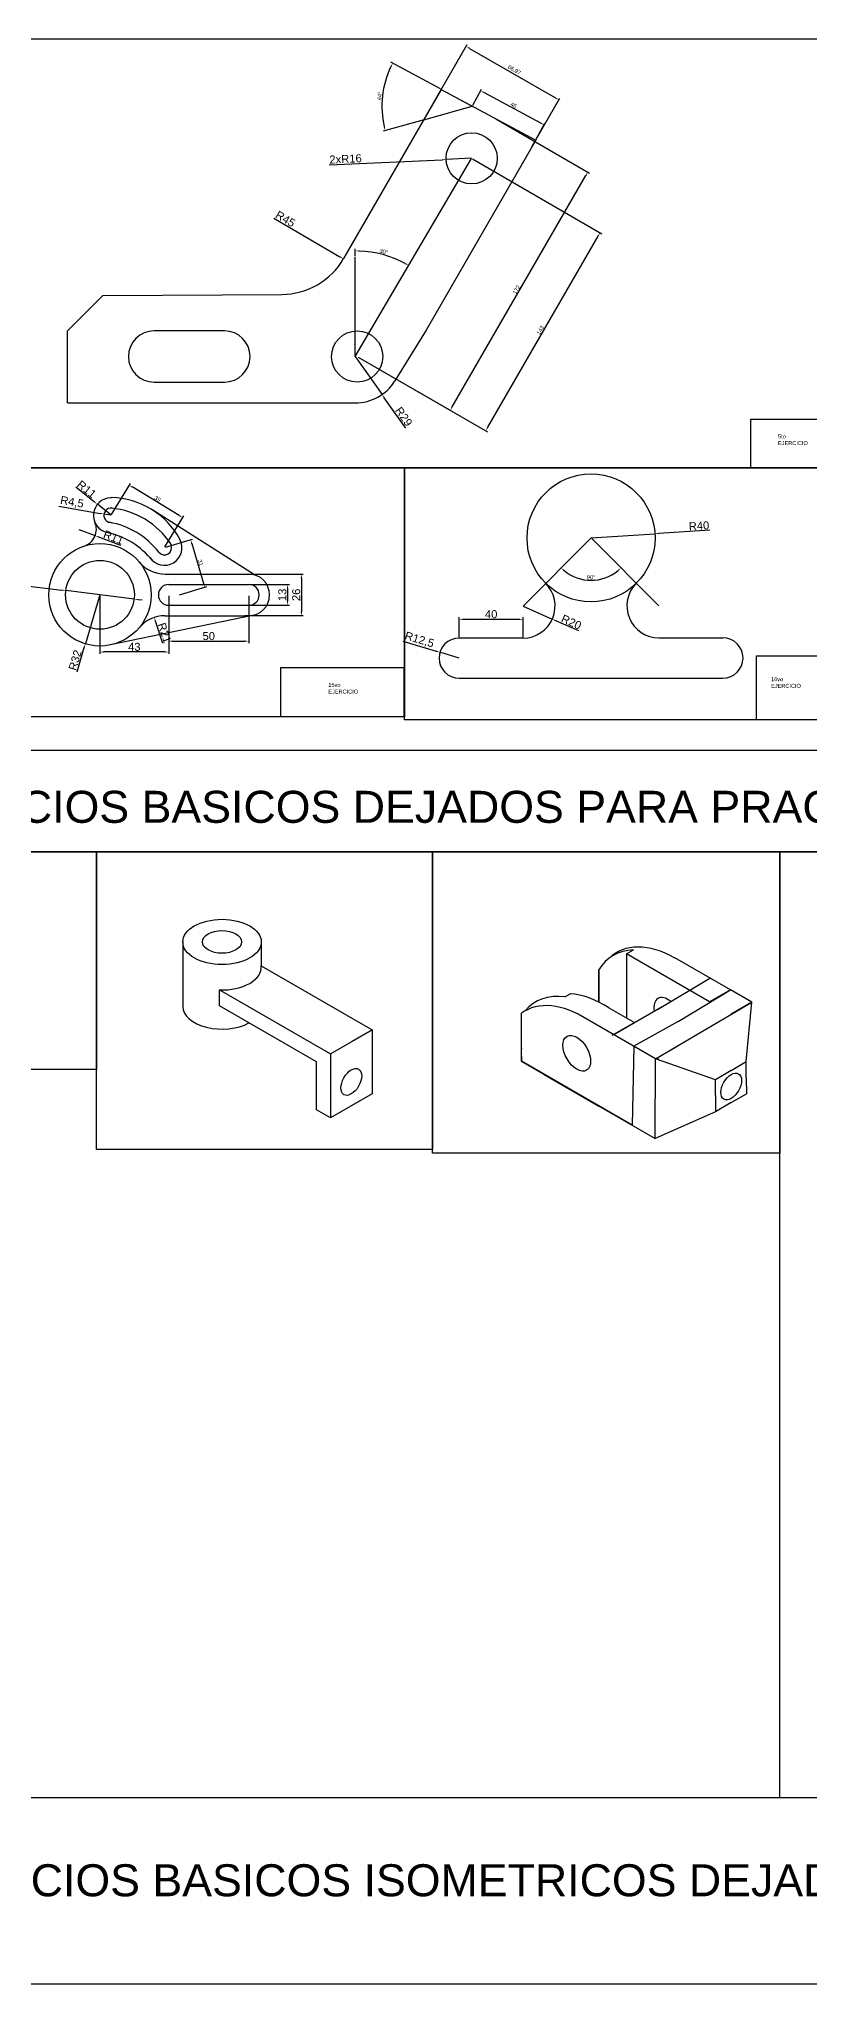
# Model space of a CAD drawing. Header units: millimetres. Extents: x 0 to 5174, y 0 to 1719.
# Drawn here: x 3358 to 3839, y 482 to 1698 of the extents above; entities that cross this region are included whole.
import ezdxf

# ---------------------------------------------------------------- set-up
doc = ezdxf.new("R2010")
doc.units = ezdxf.units.MM
doc.styles.get("Standard").update_dxf_attribs({"font": 'arial.ttf'})
doc.dimstyles.new('ISO-25', dxfattribs={"dimtxt": 2.5, "dimasz": 2.5, "dimexe": 1.25, "dimexo": 0.625, "dimtad": 1, "dimtxsty": 'Standard', "dimcen": 2.5, "dimadec": 0, "dimazin": 0, "dimtfac": 1, "dimtmove": 0, "dimatfit": 3, "dimfxl": 1, "dimarcsym": 0})

# ---------------------------------------------------------------- blocks, each defined once
blk = doc.blocks.new('*D34')
at = {"color": 0, "lineweight": -2, "transparency": 16777216}
for p, q in [((3608.9, 1666.8), (3578, 1683.5)), ((3597.8, 1647.3), (3573.2, 1640.3))]:
    blk.add_line(p, q, dxfattribs=at)
blk.add_arc((3628.8, 1656.1), 56.5, 154.2177, 193.3047, dxfattribs=at)
at = {"color": 0, "transparency": 16777216}
for points in [[(3577.6, 1680.8), (3578.3, 1680.4), (3579.1, 1682.9)], [(3574.2, 1643.2), (3573.4, 1643), (3574.4, 1640.6)]]:
    blk.add_solid(points, dxfattribs=at)
at = {"layer": 'Defpoints', "color": 0, "transparency": 16777216}
for p in [(3573.9, 1669.3), (3609.4, 1666.5), (3628.8, 1656.1), (3628.8, 1656.1), (3598.4, 1647.4)]:
    blk.add_point(p, dxfattribs=at)
at = {"color": 0, "transparency": 16777216, "insert": (3570.8, 1662.4), "char_height": 2.5, "attachment_point": 5, "rotation": 83.7612}
blk.add_mtext('44°', dxfattribs=at)
blk = doc.blocks.new('*D35')
at = {"color": 0, "lineweight": -2, "transparency": 16777216}
for p, q in [((3608.3, 1664.5), (3625.6, 1694.5)), ((3627.1, 1692.1), (3680.8, 1661.1)), ((3666.3, 1631), (3683.6, 1661))]:
    blk.add_line(p, q, dxfattribs=at)
at = {"color": 0, "transparency": 16777216}
for points in [[(3627.3, 1692.5), (3626.9, 1691.8), (3625, 1693.4)], [(3681, 1661.5), (3680.6, 1660.8), (3683, 1659.9)]]:
    blk.add_solid(points, dxfattribs=at)
at = {"layer": 'Defpoints', "color": 0, "transparency": 16777216}
for p in [(3608, 1663.9), (3683, 1659.9), (3666, 1630.4)]:
    blk.add_point(p, dxfattribs=at)
at = {"color": 0, "transparency": 16777216, "insert": (3655, 1678.5), "char_height": 2.5, "attachment_point": 5, "rotation": 330}
blk.add_mtext('66,97', dxfattribs=at)
blk = doc.blocks.new('*D36')
at = {"color": 0, "lineweight": -2, "transparency": 16777216}
for p, q in [((3629.1, 1656.6), (3634.6, 1666.7)), ((3636.2, 1664.5), (3671.4, 1645.5)), ((3668.7, 1635.3), (3674.2, 1645.4))]:
    blk.add_line(p, q, dxfattribs=at)
at = {"color": 0, "transparency": 16777216}
for points in [[(3636.4, 1664.8), (3636, 1664.1), (3634, 1665.6)], [(3671.6, 1645.9), (3671.2, 1645.1), (3673.6, 1644.3)]]:
    blk.add_solid(points, dxfattribs=at)
at = {"layer": 'Defpoints', "color": 0, "transparency": 16777216}
for p in [(3628.8, 1656.1), (3673.6, 1644.3), (3668.4, 1634.7)]:
    blk.add_point(p, dxfattribs=at)
at = {"color": 0, "transparency": 16777216, "insert": (3654.7, 1656.6), "char_height": 2.5, "attachment_point": 5, "rotation": 331.6823}
blk.add_mtext('45', dxfattribs=at)
blk = doc.blocks.new('*D37')
at = {"color": 0, "lineweight": -2, "transparency": 16777216}
for p, q in [((3539.3, 1619.3), (3609.9, 1622.5)), ((3628.4, 1623.4), (3612.4, 1622.6))]:
    blk.add_line(p, q, dxfattribs=at)
at = {"color": 0, "transparency": 16777216}
blk.add_solid([(3609.9, 1622.9), (3609.9, 1622.1), (3612.4, 1622.6)], dxfattribs=at)
at = {"layer": 'Defpoints', "color": 0, "transparency": 16777216}
for p in [(3612.4, 1622.6), (3628.4, 1623.4)]:
    blk.add_point(p, dxfattribs=at)
at = {"color": 0, "transparency": 16777216, "insert": (3549.6, 1623), "char_height": 5, "attachment_point": 5, "rotation": 2.5959}
blk.add_mtext('2xR16', dxfattribs=at)
blk = doc.blocks.new('*D38')
at = {"color": 0, "lineweight": -2, "transparency": 16777216}
for p, q in [((3628.9, 1623), (3709.8, 1576.3)), ((3638.5, 1455.3), (3707.5, 1574.8)), ((3557.4, 1499.2), (3638.3, 1452.5))]:
    blk.add_line(p, q, dxfattribs=at)
at = {"color": 0, "transparency": 16777216}
for points in [[(3707.1, 1575), (3707.8, 1574.6), (3708.7, 1577)], [(3638.1, 1455.5), (3638.8, 1455.1), (3637.2, 1453.1)]]:
    blk.add_solid(points, dxfattribs=at)
at = {"layer": 'Defpoints', "color": 0, "transparency": 16777216}
for p in [(3628.4, 1623.4), (3708.7, 1577), (3556.9, 1499.5)]:
    blk.add_point(p, dxfattribs=at)
at = {"color": 0, "transparency": 16777216, "insert": (3671.3, 1516), "char_height": 2.5, "attachment_point": 5, "rotation": 60}
blk.add_mtext('143', dxfattribs=at)
blk = doc.blocks.new('*D39')
at = {"color": 0, "lineweight": -2, "transparency": 16777216}
for p, q in [((3643.5, 1648.1), (3702.1, 1614.2)), ((3616.2, 1468.1), (3699.8, 1612.7)), ((3557.4, 1499.2), (3616.1, 1465.3))]:
    blk.add_line(p, q, dxfattribs=at)
at = {"color": 0, "transparency": 16777216}
for points in [[(3699.5, 1612.9), (3700.2, 1612.5), (3701.1, 1614.8)], [(3615.9, 1468.3), (3616.6, 1467.9), (3615, 1465.9)]]:
    blk.add_solid(points, dxfattribs=at)
at = {"layer": 'Defpoints', "color": 0, "transparency": 16777216}
for p in [(3643, 1648.4), (3701.1, 1614.8), (3556.9, 1499.5)]:
    blk.add_point(p, dxfattribs=at)
at = {"color": 0, "transparency": 16777216, "insert": (3656.4, 1541.3), "char_height": 2.5, "attachment_point": 5, "rotation": 59.9689}
blk.add_mtext('172', dxfattribs=at)
blk = doc.blocks.new('*D40')
at = {"color": 0, "lineweight": -2, "transparency": 16777216}
for p, q in [((3555.7, 1499.5), (3572.4, 1475.8)), ((3587.3, 1454.8), (3573.8, 1473.8))]:
    blk.add_line(p, q, dxfattribs=at)
at = {"color": 0, "transparency": 16777216}
blk.add_solid([(3574.2, 1474), (3573.5, 1473.5), (3572.4, 1475.8)], dxfattribs=at)
at = {"layer": 'Defpoints', "color": 0, "transparency": 16777216}
for p in [(3555.7, 1499.5), (3572.4, 1475.8)]:
    blk.add_point(p, dxfattribs=at)
at = {"color": 0, "transparency": 16777216, "insert": (3586, 1462), "char_height": 5, "attachment_point": 5, "rotation": 305.2031}
blk.add_mtext('R29', dxfattribs=at)
blk = doc.blocks.new('*D41')
at = {"color": 0, "lineweight": -2, "transparency": 16777216}
blk.add_line((3555.7, 1562.4), (3555.7, 1566.8), dxfattribs=at)
blk.add_arc((3555.7, 1499.5), 66, 61.7534, 87.83, dxfattribs=at)
at = {"color": 0, "transparency": 16777216}
for points in [[(3558.2, 1565.1), (3558.2, 1565.9), (3555.7, 1565.5)], [(3587.1, 1558), (3586.7, 1557.3), (3589.1, 1556.4)]]:
    blk.add_solid(points, dxfattribs=at)
at = {"layer": 'Defpoints', "color": 0, "transparency": 16777216}
for p in [(3628.4, 1623.4), (3555.7, 1561.8), (3578.6, 1561.4), (3555.7, 1499.5), (3555.7, 1499.5)]:
    blk.add_point(p, dxfattribs=at)
at = {"color": 0, "transparency": 16777216, "insert": (3573.5, 1565.1), "char_height": 2.5, "attachment_point": 5, "rotation": 344.7917}
blk.add_mtext('30°', dxfattribs=at)
blk = doc.blocks.new('*D42')
at = {"color": 0, "lineweight": -2, "transparency": 16777216}
blk.add_line((3504.7, 1586.1), (3546.1, 1561.9), dxfattribs=at)
at = {"color": 0, "transparency": 16777216}
blk.add_solid([(3546.3, 1562.2), (3545.9, 1561.5), (3548.3, 1560.6)], dxfattribs=at)
at = {"layer": 'Defpoints', "color": 0, "transparency": 16777216}
for p in [(3509.4, 1583.3), (3548.3, 1560.6)]:
    blk.add_point(p, dxfattribs=at)
at = {"color": 0, "transparency": 16777216, "insert": (3512, 1585.5), "char_height": 5, "attachment_point": 5, "rotation": 329.6809}
blk.add_mtext('R45', dxfattribs=at)
blk = doc.blocks.new('*D129')
at = {"color": 0, "lineweight": -2, "transparency": 16777216}
for p, q in [((3489.7, 1357.1), (3514.5, 1357.1)), ((3513.3, 1354.6), (3513.3, 1346.6)), ((3489.7, 1344.1), (3514.5, 1344.1))]:
    blk.add_line(p, q, dxfattribs=at)
at = {"color": 0, "transparency": 16777216}
for points in [[(3512.9, 1354.6), (3513.7, 1354.6), (3513.3, 1357.1)], [(3512.9, 1346.6), (3513.7, 1346.6), (3513.3, 1344.1)]]:
    blk.add_solid(points, dxfattribs=at)
at = {"layer": 'Defpoints', "color": 0, "transparency": 16777216}
for p in [(3489.1, 1357.1), (3489.1, 1344.1), (3513.3, 1344.1)]:
    blk.add_point(p, dxfattribs=at)
at = {"color": 0, "transparency": 16777216, "insert": (3510.1, 1350.6), "char_height": 5, "attachment_point": 5, "rotation": 90}
blk.add_mtext('13', dxfattribs=at)
blk = doc.blocks.new('*D130')
at = {"color": 0, "lineweight": -2, "transparency": 16777216}
for p, q in [((3486.6, 1363.6), (3523.2, 1363.6)), ((3522, 1361.1), (3522, 1340.1)), ((3486.6, 1337.6), (3523.2, 1337.6))]:
    blk.add_line(p, q, dxfattribs=at)
at = {"color": 0, "transparency": 16777216}
for points in [[(3521.5, 1361.1), (3522.4, 1361.1), (3522, 1363.6)], [(3521.5, 1340.1), (3522.4, 1340.1), (3522, 1337.6)]]:
    blk.add_solid(points, dxfattribs=at)
at = {"layer": 'Defpoints', "color": 0, "transparency": 16777216}
for p in [(3486, 1363.6), (3486, 1337.6), (3522, 1337.6)]:
    blk.add_point(p, dxfattribs=at)
at = {"color": 0, "transparency": 16777216, "insert": (3518.8, 1350.6), "char_height": 5, "attachment_point": 5, "rotation": 90}
blk.add_mtext('26', dxfattribs=at)
blk = doc.blocks.new('*D131')
at = {"color": 0, "lineweight": -2, "transparency": 16777216}
for p, q in [((3437, 1380.3), (3454, 1385.3)), ((3453.5, 1382.6), (3460.9, 1357.8)), ((3445.8, 1350.7), (3462.8, 1355.8))]:
    blk.add_line(p, q, dxfattribs=at)
at = {"color": 0, "transparency": 16777216}
for points in [[(3453.9, 1382.7), (3453.1, 1382.4), (3452.8, 1385)], [(3461.3, 1358), (3460.5, 1357.7), (3461.6, 1355.4)]]:
    blk.add_solid(points, dxfattribs=at)
at = {"layer": 'Defpoints', "color": 0, "transparency": 16777216}
for p in [(3436.4, 1380.1), (3445.2, 1350.6), (3461.6, 1355.4)]:
    blk.add_point(p, dxfattribs=at)
at = {"color": 0, "transparency": 16777216, "insert": (3459, 1370.7), "char_height": 2.5, "attachment_point": 5, "rotation": 286.5401}
blk.add_mtext('31', dxfattribs=at)
blk = doc.blocks.new('*D132')
at = {"color": 0, "lineweight": -2, "transparency": 16777216}
for p, q in [((3403.4, 1400.8), (3415.1, 1420.2)), ((3445.7, 1400.2), (3416.6, 1417.8)), ((3436.7, 1380.6), (3448.5, 1400))]:
    blk.add_line(p, q, dxfattribs=at)
at = {"color": 0, "transparency": 16777216}
for points in [[(3416.8, 1418.2), (3416.4, 1417.4), (3414.4, 1419.1)], [(3445.9, 1400.5), (3445.5, 1399.8), (3447.8, 1398.9)]]:
    blk.add_solid(points, dxfattribs=at)
at = {"layer": 'Defpoints', "color": 0, "transparency": 16777216}
for p in [(3414.4, 1419.1), (3403.1, 1400.3), (3436.4, 1380.1)]:
    blk.add_point(p, dxfattribs=at)
at = {"color": 0, "transparency": 16777216, "insert": (3432.1, 1410.6), "char_height": 2.5, "attachment_point": 5, "rotation": 328.802}
blk.add_mtext('39', dxfattribs=at)
blk = doc.blocks.new('*D133')
at = {"color": 0, "lineweight": -2, "transparency": 16777216}
for p, q in [((3370.5, 1406), (3396.2, 1401.5)), ((3403.1, 1400.3), (3398.6, 1401.1))]:
    blk.add_line(p, q, dxfattribs=at)
at = {"color": 0, "transparency": 16777216}
blk.add_solid([(3396.2, 1401.9), (3396.1, 1401.1), (3398.6, 1401.1)], dxfattribs=at)
at = {"layer": 'Defpoints', "color": 0, "transparency": 16777216}
for p in [(3398.6, 1401.1), (3403.1, 1400.3)]:
    blk.add_point(p, dxfattribs=at)
at = {"color": 0, "transparency": 16777216, "insert": (3378.6, 1408.3), "char_height": 5, "attachment_point": 5, "rotation": 349.9993}
blk.add_mtext('R4,5', dxfattribs=at)
blk = doc.blocks.new('*D134')
at = {"color": 0, "lineweight": -2, "transparency": 16777216}
for p, q in [((3381.1, 1418.1), (3392.6, 1408.8)), ((3403.1, 1400.3), (3394.5, 1407.2))]:
    blk.add_line(p, q, dxfattribs=at)
at = {"color": 0, "transparency": 16777216}
blk.add_solid([(3392.8, 1409.1), (3392.3, 1408.5), (3394.5, 1407.2)], dxfattribs=at)
at = {"layer": 'Defpoints', "color": 0, "transparency": 16777216}
for p in [(3394.5, 1407.2), (3403.1, 1400.3)]:
    blk.add_point(p, dxfattribs=at)
at = {"color": 0, "transparency": 16777216, "insert": (3387.8, 1416.6), "char_height": 5, "attachment_point": 5, "rotation": 320.9759}
blk.add_mtext('R11', dxfattribs=at)
blk = doc.blocks.new('*D135')
at = {"color": 0, "lineweight": -2, "transparency": 16777216}
for p, q in [((3439.1, 1349.9), (3439.1, 1320.4)), ((3489.1, 1349.9), (3489.1, 1320.4)), ((3441.6, 1321.7), (3486.6, 1321.7))]:
    blk.add_line(p, q, dxfattribs=at)
at = {"color": 0, "transparency": 16777216}
for points in [[(3441.6, 1322.1), (3441.6, 1321.2), (3439.1, 1321.7)], [(3486.6, 1322.1), (3486.6, 1321.2), (3489.1, 1321.7)]]:
    blk.add_solid(points, dxfattribs=at)
at = {"layer": 'Defpoints', "color": 0, "transparency": 16777216}
for p in [(3439.1, 1350.6), (3489.1, 1350.6), (3489.1, 1321.7)]:
    blk.add_point(p, dxfattribs=at)
at = {"color": 0, "transparency": 16777216, "insert": (3464.1, 1324.8), "char_height": 5, "attachment_point": 5}
blk.add_mtext('50', dxfattribs=at)
blk = doc.blocks.new('*D136')
at = {"color": 0, "lineweight": -2, "transparency": 16777216}
for p, q in [((3396.1, 1350), (3396.1, 1313.7)), ((3439.1, 1349.9), (3439.1, 1313.7)), ((3436.6, 1314.9), (3398.6, 1314.9))]:
    blk.add_line(p, q, dxfattribs=at)
at = {"color": 0, "transparency": 16777216}
for points in [[(3398.6, 1315.3), (3398.6, 1314.5), (3396.1, 1314.9)], [(3436.6, 1315.3), (3436.6, 1314.5), (3439.1, 1314.9)]]:
    blk.add_solid(points, dxfattribs=at)
at = {"layer": 'Defpoints', "color": 0, "transparency": 16777216}
for p in [(3396.1, 1350.6), (3439.1, 1350.6), (3396.1, 1314.9)]:
    blk.add_point(p, dxfattribs=at)
at = {"color": 0, "transparency": 16777216, "insert": (3417.6, 1318.1), "char_height": 5, "attachment_point": 5}
blk.add_mtext('43', dxfattribs=at)
blk = doc.blocks.new('*D137')
at = {"color": 0, "lineweight": -2, "transparency": 16777216}
for p, q in [((3396.1, 1350.6), (3387, 1320)), ((3381.8, 1302.6), (3386.2, 1317.6))]:
    blk.add_line(p, q, dxfattribs=at)
at = {"color": 0, "transparency": 16777216}
blk.add_solid([(3385.8, 1317.7), (3386.6, 1317.5), (3387, 1320)], dxfattribs=at)
at = {"layer": 'Defpoints', "color": 0, "transparency": 16777216}
for p in [(3396.1, 1350.6), (3387, 1320)]:
    blk.add_point(p, dxfattribs=at)
at = {"color": 0, "transparency": 16777216, "insert": (3380.6, 1309.8), "char_height": 5, "attachment_point": 5, "rotation": 73.3822}
blk.add_mtext('R32', dxfattribs=at)
blk = doc.blocks.new('*D138')
at = {"color": 0, "lineweight": -2, "transparency": 16777216}
for p, q in [((3338.1, 1357.8), (3372.3, 1353.6)), ((3417.4, 1348), (3374.8, 1353.3)), ((3419.9, 1347.7), (3422.4, 1347.4))]:
    blk.add_line(p, q, dxfattribs=at)
at = {"color": 0, "transparency": 16777216}
for points in [[(3372.3, 1354), (3372.2, 1353.2), (3374.8, 1353.3)], [(3420, 1348.1), (3419.9, 1347.3), (3417.4, 1348)]]:
    blk.add_solid(points, dxfattribs=at)
at = {"layer": 'Defpoints', "color": 0, "transparency": 16777216}
for p in [(3374.8, 1353.3), (3417.4, 1348)]:
    blk.add_point(p, dxfattribs=at)
at = {"color": 0, "transparency": 16777216, "insert": (3345.4, 1360.2), "char_height": 5, "attachment_point": 5, "rotation": 352.9554}
blk.add_mtext('∅43', dxfattribs=at)
blk = doc.blocks.new('*D139')
at = {"color": 0, "lineweight": -2, "transparency": 16777216}
for p, q in [((3382.9, 1391.5), (3393.1, 1387.6)), ((3409.2, 1381.4), (3395.5, 1386.7))]:
    blk.add_line(p, q, dxfattribs=at)
at = {"color": 0, "transparency": 16777216}
blk.add_solid([(3395.6, 1387.1), (3395.3, 1386.3), (3393.1, 1387.6)], dxfattribs=at)
at = {"layer": 'Defpoints', "color": 0, "transparency": 16777216}
for p in [(3382.9, 1391.5), (3393.1, 1387.6)]:
    blk.add_point(p, dxfattribs=at)
at = {"color": 0, "transparency": 16777216, "insert": (3404.6, 1386.5), "char_height": 5, "attachment_point": 5, "rotation": 338.9723}
blk.add_mtext('R11', dxfattribs=at)
blk = doc.blocks.new('*D140')
at = {"color": 0, "lineweight": -2, "transparency": 16777216}
blk.add_line((3435.5, 1320.1), (3430.8, 1334.1), dxfattribs=at)
at = {"color": 0, "transparency": 16777216}
blk.add_solid([(3431.2, 1334.2), (3430.4, 1334), (3430, 1336.5)], dxfattribs=at)
at = {"layer": 'Defpoints', "color": 0, "transparency": 16777216}
for p in [(3430, 1336.5), (3436.7, 1316.6)]:
    blk.add_point(p, dxfattribs=at)
at = {"color": 0, "transparency": 16777216, "insert": (3436.5, 1326.9), "char_height": 5, "attachment_point": 5, "rotation": 288.7096}
blk.add_mtext('R21', dxfattribs=at)
blk = doc.blocks.new('*D141')
at = {"color": 0, "lineweight": -2, "transparency": 16777216}
blk.add_arc((3703, 1386.2), 26.5, 230.5136, 309.5865, dxfattribs=at)
at = {"color": 0, "transparency": 16777216}
for points in [[(3685.9, 1365.4), (3686.5, 1366.1), (3684.3, 1367.4)], [(3719.6, 1366.1), (3720.2, 1365.5), (3721.7, 1367.5)]]:
    blk.add_solid(points, dxfattribs=at)
at = {"layer": 'Defpoints', "color": 0, "transparency": 16777216}
for p in [(3703, 1386.2), (3703, 1386.2), (3696.2, 1360.6), (3660.6, 1343.6), (3745.4, 1343.7)]:
    blk.add_point(p, dxfattribs=at)
at = {"color": 0, "transparency": 16777216, "insert": (3703, 1361.6), "char_height": 2.5, "attachment_point": 5, "rotation": 0.05}
blk.add_mtext('90°', dxfattribs=at)
blk = doc.blocks.new('*D142')
at = {"color": 0, "lineweight": -2, "transparency": 16777216}
for p, q in [((3703, 1386.2), (3742.9, 1388.8)), ((3777.3, 1391), (3745.4, 1388.9))]:
    blk.add_line(p, q, dxfattribs=at)
at = {"color": 0, "transparency": 16777216}
blk.add_solid([(3745.4, 1389.3), (3745.5, 1388.5), (3742.9, 1388.8)], dxfattribs=at)
at = {"layer": 'Defpoints', "color": 0, "transparency": 16777216}
for p in [(3703, 1386.2), (3742.9, 1388.8)]:
    blk.add_point(p, dxfattribs=at)
at = {"color": 0, "transparency": 16777216, "insert": (3770.5, 1393.7), "char_height": 5, "attachment_point": 5, "rotation": 3.7035}
blk.add_mtext('R40', dxfattribs=at)
blk = doc.blocks.new('*D143')
at = {"color": 0, "lineweight": -2, "transparency": 16777216}
for p, q in [((3660.6, 1343.6), (3678.8, 1335.4)), ((3695.4, 1328.1), (3681.1, 1334.4))]:
    blk.add_line(p, q, dxfattribs=at)
at = {"color": 0, "transparency": 16777216}
blk.add_solid([(3681.3, 1334.8), (3680.9, 1334), (3678.8, 1335.4)], dxfattribs=at)
at = {"layer": 'Defpoints', "color": 0, "transparency": 16777216}
for p in [(3660.6, 1343.6), (3678.8, 1335.4)]:
    blk.add_point(p, dxfattribs=at)
at = {"color": 0, "transparency": 16777216, "insert": (3690.7, 1333.6), "char_height": 5, "attachment_point": 5, "rotation": 336.0547}
blk.add_mtext('R20', dxfattribs=at)
blk = doc.blocks.new('*D144')
at = {"color": 0, "lineweight": -2, "transparency": 16777216}
for p, q in [((3585.5, 1321.6), (3606.2, 1315.4)), ((3620.6, 1311.1), (3608.6, 1314.7))]:
    blk.add_line(p, q, dxfattribs=at)
at = {"color": 0, "transparency": 16777216}
blk.add_solid([(3606.3, 1315.8), (3606.1, 1315), (3608.6, 1314.7)], dxfattribs=at)
at = {"layer": 'Defpoints', "color": 0, "transparency": 16777216}
for p in [(3608.6, 1314.7), (3620.6, 1311.1)]:
    blk.add_point(p, dxfattribs=at)
at = {"color": 0, "transparency": 16777216, "insert": (3595.7, 1322.3), "char_height": 5, "attachment_point": 5, "rotation": 343.2295}
blk.add_mtext('R12,5', dxfattribs=at)
blk = doc.blocks.new('*D145')
at = {"color": 0, "lineweight": -2, "transparency": 16777216}
for p, q in [((3620.6, 1324.2), (3620.6, 1336.6)), ((3658.1, 1335.3), (3623.1, 1335.3)), ((3660.6, 1324.2), (3660.6, 1336.6))]:
    blk.add_line(p, q, dxfattribs=at)
at = {"color": 0, "transparency": 16777216}
for points in [[(3623.1, 1335.7), (3623.1, 1334.9), (3620.6, 1335.3)], [(3658.1, 1335.7), (3658.1, 1334.9), (3660.6, 1335.3)]]:
    blk.add_solid(points, dxfattribs=at)
at = {"layer": 'Defpoints', "color": 0, "transparency": 16777216}
for p in [(3620.6, 1335.3), (3620.6, 1323.6), (3660.6, 1323.6)]:
    blk.add_point(p, dxfattribs=at)
at = {"color": 0, "transparency": 16777216, "insert": (3640.6, 1338.5), "char_height": 5, "attachment_point": 5}
blk.add_mtext('40', dxfattribs=at)

msp = doc.modelspace()

# ---------------------------------------------------------------- linework, layer by layer
for p, q in [((3609.437, 1666.495), (3548.419, 1560.809)), ((3609.437, 1666.495), (3589.55, 1632.05)), ((3609.437, 1666.495), (3598.437, 1647.443)), ((3599.493, 1649.273), (3609.437, 1666.495)), ((3609.437, 1666.495), (3668.419, 1634.713)), ((3609.437, 1666.495), (3628.805, 1656.059)), ((3598.437, 1647.443), (3628.805, 1656.059)), ((3668.419, 1634.713), (3599.889, 1516.017)), ((3555.684, 1499.513), (3628.389, 1623.355)), ((3555.684, 1499.513), (3555.684, 1561.81)), ((3375.889, 1515.513), (3398.003, 1537.645)), ((3398.003, 1537.645), (3509.715, 1538.31)), ((3375.889, 1470.513), (3375.889, 1515.513)), ((3375.889, 1470.513), (3375.889, 1515.513)), ((3473.889, 1515.513), (3429.889, 1515.513)), ((3599.889, 1516.017), (3580.382, 1484.315)), ((3429.889, 1483.513), (3473.889, 1483.513)), ((3375.889, 1470.513), (3555.684, 1470.513)), ((3802.93, 1430.048), (3802.93, 1460.469)), ((3802.93, 1460.469), (3849.579, 1460.469)), ((3402.782, 1411.279), (3403.378, 1411.341)), ((3492.664, 1363.071), (3429.064, 1403.539)), ((3400.697, 1389.538), (3400.669, 1389.547)), ((3660.55, 1343.555), (3703.018, 1386.171)), ((3703.018, 1386.171), (3745.444, 1343.744)), ((3432.833, 1377.317), (3432.896, 1377.277)), ((3440.543, 1381.874), (3440.32, 1382.443)), ((3446.094, 1385.308), (3446.081, 1385.364)), ((3436.82, 1363.567), (3489.107, 1363.567)), ((3439.107, 1357.067), (3489.107, 1357.067)), ((3674.429, 1357.955), (3674.548, 1358.073)), ((3491.376, 1337.767), (3402.624, 1319.305)), ((3436.708, 1337.567), (3489.107, 1337.567)), ((3439.107, 1344.067), (3489.107, 1344.067)), ((3660.55, 1323.555), (3620.55, 1323.555)), ((3745.444, 1323.744), (3785.444, 1323.744)), ((3620.55, 1298.555), (3785.444, 1298.555)), ((3785.444, 1298.744), (3785.444, 1298.555)), ((3447.908, 1133.699), (3447.908, 1093.699)), ((3496.898, 1133.699), (3496.898, 1118.699)), ((3496.898, 1118.699), (3566.18, 1078.699)), ((3725.179, 1126.207), (3729.509, 1128.707)), ((3777.128, 1096.214), (3725.179, 1126.207)), ((3725.179, 1126.207), (3725.179, 1086.27)), ((3729.509, 1128.707), (3729.442, 1128.746)), ((3790.119, 1103.714), (3755.478, 1123.714)), ((3755.478, 1123.714), (3755.478, 1123.63)), ((3447.908, 1116.983), (3447.954, 1116.957)), ((3707.859, 1116.207), (3707.859, 1096.156)), ((3707.859, 1096.156), (3707.859, 1116.207)), ((3744.491, 1091.567), (3777.295, 1111.117)), ((3470.906, 1103.706), (3540.2, 1063.699)), ((3470.917, 1093.699), (3470.917, 1103.699)), ((3686.552, 1099.365), (3689.969, 1101.3)), ((3708.418, 1095.873), (3708.427, 1095.879)), ((3743.403, 1060.685), (3803.537, 1095.967)), ((3757.482, 1084.067), (3790.119, 1103.714)), ((3790.119, 1103.714), (3777.128, 1096.214)), ((3803.537, 1095.967), (3790.119, 1103.714)), ((3803.537, 1095.967), (3790.547, 1088.467)), ((3799.984, 1059.043), (3803.537, 1095.967)), ((3447.908, 1093.699), (3447.908, 1093.377)), ((3531.539, 1058.699), (3470.917, 1093.699)), ((3659.482, 1059.137), (3659.482, 1089.137)), ((3695.044, 1088.605), (3694.972, 1088.655)), ((3695.044, 1088.605), (3695.036, 1088.61)), ((3743.403, 1060.685), (3695.044, 1088.605)), ((3729.685, 1068.605), (3695.044, 1088.605)), ((3714.145, 1092.577), (3730.273, 1083.358)), ((3744.491, 1091.567), (3716.056, 1075.15)), ((3717.203, 1075.812), (3747.514, 1093.312)), ((3757.482, 1084.067), (3729.685, 1068.605)), ((3540.2, 1063.699), (3566.18, 1078.699)), ((3566.18, 1078.699), (3553.19, 1071.199)), ((3566.18, 1078.699), (3566.18, 1038.699)), ((3531.539, 1028.699), (3531.539, 1058.699)), ((3540.2, 1063.699), (3540.2, 1023.699)), ((3728.765, 1019.137), (3659.482, 1059.137)), ((3659.482, 1059.137), (3676.803, 1049.137)), ((3659.482, 1059.137), (3676.803, 1049.137)), ((3729.685, 1068.605), (3728.765, 1019.137)), ((3743.033, 1010.899), (3743.403, 1060.685)), ((3743.403, 1060.685), (3756.393, 1068.185)), ((3743.403, 1060.685), (3756.393, 1068.185)), ((3780.823, 1047.54), (3743.403, 1060.685)), ((3790.665, 1053.399), (3799.984, 1059.043)), ((3800.044, 1048.814), (3799.984, 1059.043)), ((3673.751, 1050.899), (3743.033, 1010.899)), ((3673.751, 1050.899), (3708.392, 1030.899)), ((3790.665, 1053.399), (3780.823, 1047.54)), ((3780.843, 1037.728), (3780.823, 1047.54)), ((3800.044, 1048.814), (3800.142, 1038.806)), ((3566.18, 1038.699), (3540.2, 1023.699)), ((3566.18, 1038.699), (3553.19, 1031.199)), ((3780.843, 1037.728), (3780.803, 1027.541)), ((3790.665, 1033.399), (3780.803, 1027.541)), ((3790.665, 1033.399), (3800.142, 1038.806)), ((3540.2, 1023.699), (3531.539, 1028.699)), ((3780.803, 1027.541), (3743.033, 1010.899)), ((3821.013, 598.915), (2486.561, 598.915))]:
    msp.add_line(p, q)
for points in [[(2486.561, 1698.02), (5011.997, 1698.02), (5011.997, 1189.919), (2486.561, 1189.919)], [(3309.253, 1698.02), (3849.579, 1698.02), (3849.579, 1430.048), (3309.253, 1430.048)], [(3309.253, 1430.048), (3586.363, 1430.048), (3586.363, 1274.442), (3309.253, 1274.442)], [(3586.363, 1430.048), (3845.856, 1430.048), (3845.856, 1272.576), (3586.363, 1272.576)], [(3585.975, 1274.442), (3509.067, 1274.442), (3509.067, 1305.251), (3585.975, 1305.251)], [(3845.856, 1272.576), (3806.515, 1272.576), (3806.515, 1312.406), (3845.856, 1312.406)], [(5011.997, 1189.919), (2486.561, 1189.919), (2486.561, 1253.478), (5011.997, 1253.478)], [(2486.561, 1189.919), (5173.625, 1189.919), (5173.625, 482.451), (2486.561, 482.451)], [(3249.699, 1189.919), (3393.931, 1189.919), (3393.931, 1054.055), (3249.699, 1054.055)], [(3393.931, 1189.919), (3603.893, 1189.919), (3603.893, 1004.009), (3393.931, 1004.009)], [(3603.893, 1189.919), (3821.013, 1189.919), (3821.013, 1001.626), (3603.893, 1001.626)], [(3821.013, 1189.919), (4316.775, 1189.919), (4316.775, 598.915), (3821.013, 598.915)]]:
    msp.add_lwpolyline(points, close=True)
for centre, radius in [((3628.389, 1623.355), 16), ((3556.889, 1499.513), 16), ((3703.018, 1386.171), 40), ((3396.107, 1350.635), 32), ((3396.107, 1350.635), 21.5)]:
    msp.add_circle(centre, radius)
for centre, radius, start, end in [((3509.447, 1583.309), 45, 270.34092, 330), ((3429.889, 1499.513), 16, 90, 270), ((3473.889, 1499.513), 16, 270, 90), ((3555.684, 1499.513), 29, 270, 328.394287), ((3403.056, 1400.283), 11, 91.422704, 257.575683), ((3402.223, 1361.354), 50, 28.697992, 88.67631), ((3403.056, 1400.283), 4.5, 81.14727, 264.185535), ((3398.522, 1355.003), 50, 33.284214, 84.556286), ((3382.865, 1391.545), 11, 287.935513, 23.401314), ((3389.926, 1340.712), 50, 38.880742, 77.560657), ((3393.324, 1346.674), 50, 37.797419, 80.113269), ((3436.415, 1380.081), 11, 213.980629, 28.370547), ((3436.415, 1380.081), 4.5, 218.542984, 23.486586), ((3436.82, 1384.567), 21, 219.80979, 270), ((3489.107, 1350.567), 13, 270, 90), ((3439.107, 1350.567), 6.5, 90, 270), ((3489.107, 1350.567), 6.5, 270, 90), ((3660.55, 1343.555), 20, 270, 46.056625), ((3745.444, 1343.744), 20, 135, 270), ((3436.708, 1316.567), 21, 90, 140.000726), ((3620.55, 1311.055), 12.5, 90, 270), ((3785.444, 1311.149), 12.595, 270, 90)]:
    msp.add_arc(centre, radius, start, end)
for centre, major_axis in [((3472.403, 1133.699), (-24.495, 0)), ((3472.403, 1133.699), (-12.247, 0)), ((3694.124, 1064.137), (6.124, -10.607)), ((3553.19, 1046.199), (-4.593, -7.955)), ((3790.665, 1043.399), (-4.593, -7.955))]:
    msp.add_ellipse(centre, major_axis=major_axis, ratio=0.57735027)
for centre, major_axis, start_param, end_param in [((3755.79, 1063.451), (36.742, -63.64), 2.36221263, 3.28384258), ((3472.403, 1117.821), (-24.495, 0), 7.79279588, 9.48504306), ((3753.749, 1061.682), (36.742, -63.64), 2.84298959, 3.44331381), ((3472.403, 1117.821), (-24.495, 0), 6.28318531, 6.34437107), ((3698.285, 1026.818), (36.742, -63.64), 2.3033739, 3.19937767), ((3705.255, 1032.589), (36.742, -63.64), 2.72440828, 3.34503408), ((3711.363, 1034.27), (36.742, -63.64), 8.58581045, 9.06372627), ((3750.986, 1087.817), (6.124, -10.607), 8.42596249, 10.43658442), ((3753.749, 1061.682), (36.742, -63.64), 8.10155924, 8.10447976), ((3755.79, 1063.451), (36.742, -63.64), 8.09508804, 8.09730703), ((3472.403, 1093.377), (-24.495, 0), 6.28318531, 8.61258284), ((3711.363, 1034.27), (36.742, -63.64), 3.87118639, 4.01186049), ((3722, 957.18), (73.485, -127.279), 2.1377874, 2.13785982), ((3711.363, 1034.27), (36.742, -63.64), 7.92576109, 7.94754787)]:
    msp.add_ellipse(centre, major_axis=major_axis, ratio=0.57735027, start_param=start_param, end_param=end_param)

# ---------------------------------------------------------------- texts
at = {"attachment_point": 1}
for s, width, insert, char_height in [('5to EJERCICIO', 14.70395, (3819.878, 1450.842), 2.5), ('15vo\\PEJERCICIO', 14.70395, (3538.831, 1295.575), 2.5), ('16vo\\PEJERCICIO', 14.70395, (3815.541, 1299.163), 2.5), ('20 EJERCICIOS BASICOS DEJADOS PARA PRACTICAR', 1649.98277, (3207.885, 1228.139), 20), ('13 EJERCICIOS BASICOS ISOMETRICOS DEJADOS PARA PRACTICAR', 1649.98277, (3214.645, 557.329), 20)]:
    msp.add_mtext_dynamic_manual_height_columns(s, width=width, gutter_width=12.5, heights=[0], dxfattribs=dict(at, insert=insert, char_height=char_height))

# ---------------------------------------------------------------- dimensions: what is measured, and where the dimension line sits
for p1, p2, distance, picture, middle in [((3607.956, 1663.93), (3665.954, 1630.444), 33.998, '*D35', (3655.018, 1678.472)), ((3628.805, 1656.059), (3668.419, 1634.713), 10.89, '*D36', (3654.677, 1656.643)), ((3556.889, 1499.513), (3642.971, 1648.425), -67.1, '*D39', (3656.395, 1541.329)), ((3556.889, 1499.513), (3628.389, 1623.355), -92.772, '*D38', (3671.335, 1515.999)), ((3436.415, 1380.081), (3403.056, 1400.283), -21.994, '*D132', (3432.114, 1410.623))]:
    dim = msp.add_aligned_dim(p1=p1, p2=p2, distance=distance, dimstyle='ISO-25')
    dim.commit()
    dim.dimension.update_dxf_attribs({"geometry": picture, "text_midpoint": middle})
for base, line1, line2, picture, middle in [((3573.888, 1669.343), ((3598.437, 1647.443), (3628.805, 1656.059)), ((3609.437, 1666.495), (3628.805, 1656.059)), '*D34', (3570.775, 1662.403)), ((3578.562, 1561.435), ((3555.684, 1499.513), (3628.389, 1623.355)), ((3555.684, 1499.513), (3555.684, 1561.81)), '*D41', (3573.5, 1565.05)), ((3696.196, 1360.595), ((3703.018, 1386.171), (3745.444, 1343.744)), ((3660.55, 1343.555), (3703.018, 1386.171)), '*D141', (3703.039, 1361.603))]:
    dim = msp.add_angular_dim_2l(base=base, line1=line1, line2=line2, dimstyle='ISO-25')
    dim.commit()
    dim.dimension.update_dxf_attribs({"geometry": picture, "text_midpoint": middle})
dim = msp.add_radius_dim(center=(3628.389, 1623.355), mpoint=(3612.406, 1622.63), text='2x<>', dimstyle='ISO-25', override={"dimtxt": 5})
dim.commit()
dim.dimension.update_dxf_attribs({"geometry": '*D37', "text_midpoint": (3549.776, 1619.791), "dimtype": 164})
for center, mpoint, picture, middle in [((3509.447, 1583.309), (3548.293, 1560.592), '*D42', (3510.437, 1582.73)), ((3555.684, 1499.513), (3572.402, 1475.817), '*D40', (3583.448, 1460.159)), ((3403.056, 1400.283), (3398.624, 1401.064), '*D133', (3377.977, 1404.705)), ((3703.018, 1386.171), (3742.934, 1388.754), '*D142', (3770.741, 1390.554)), ((3436.708, 1316.567), (3429.971, 1336.458), '*D140', (3433.537, 1325.929))]:
    dim = msp.add_radius_dim(center=center, mpoint=mpoint, dimstyle='ISO-25', override={"dimtxt": 5})
    dim.commit()
    dim.dimension.update_dxf_attribs({"geometry": picture, "text_midpoint": middle, "dimtype": 164})
for center, mpoint, picture, middle in [((3403.056, 1400.283), (3394.51, 1407.209), '*D134', (3387.848, 1416.644)), ((3382.865, 1391.545), (3393.133, 1387.598), '*D139', (3404.634, 1386.536)), ((3396.107, 1350.635), (3386.955, 1319.971), '*D137', (3383.646, 1308.881)), ((3660.55, 1343.555), (3678.829, 1335.437), '*D143', (3690.711, 1333.638)), ((3620.55, 1311.055), (3608.582, 1314.661), '*D144', (3595.717, 1322.329))]:
    dim = msp.add_radius_dim(center=center, mpoint=mpoint, dimstyle='ISO-25', override={"dimtxt": 5})
    dim.commit()
    dim.dimension.update_dxf_attribs({"geometry": picture, "text_midpoint": middle})
dim = msp.add_aligned_dim(p1=(3436.415, 1380.081), p2=(3445.18, 1350.567), distance=17.127, text='31', dimstyle='ISO-25')
dim.commit()
dim.dimension.update_dxf_attribs({"geometry": '*D131', "text_midpoint": (3459.04, 1370.741)})
dim = msp.add_diameter_dim_2p(p1=(3417.445, 1347.998), p2=(3374.769, 1353.271), dimstyle='ISO-25', override={"dimtxt": 5})
dim.commit()
dim.dimension.update_dxf_attribs({"geometry": '*D138', "text_midpoint": (3344.962, 1356.955), "dimtype": 163})
for base, p1, p2, picture, middle in [((3521.951, 1337.567), (3485.958, 1363.567), (3485.958, 1337.567), '*D130', (3518.773, 1350.567)), ((3513.294, 1344.067), (3489.107, 1357.067), (3489.107, 1344.067), '*D129', (3510.115, 1350.567))]:
    dim = msp.add_linear_dim(base=base, p1=p1, p2=p2, angle=90, dimstyle='ISO-25', override={"dimtxt": 5})
    dim.commit()
    dim.dimension.update_dxf_attribs({"geometry": picture, "text_midpoint": middle})
for base, p1, p2, picture, middle in [((3396.107, 1314.918), (3439.107, 1350.567), (3396.107, 1350.635), '*D136', (3417.607, 1318.098)), ((3489.107, 1321.655), (3439.107, 1350.567), (3489.107, 1350.567), '*D135', (3464.107, 1324.833)), ((3620.55, 1335.3), (3660.55, 1323.555), (3620.55, 1323.555), '*D145', (3640.55, 1338.478))]:
    dim = msp.add_linear_dim(base=base, p1=p1, p2=p2, dimstyle='ISO-25', override={"dimtxt": 5})
    dim.commit()
    dim.dimension.update_dxf_attribs({"geometry": picture, "text_midpoint": middle})

doc.saveas('drawing.dxf')
